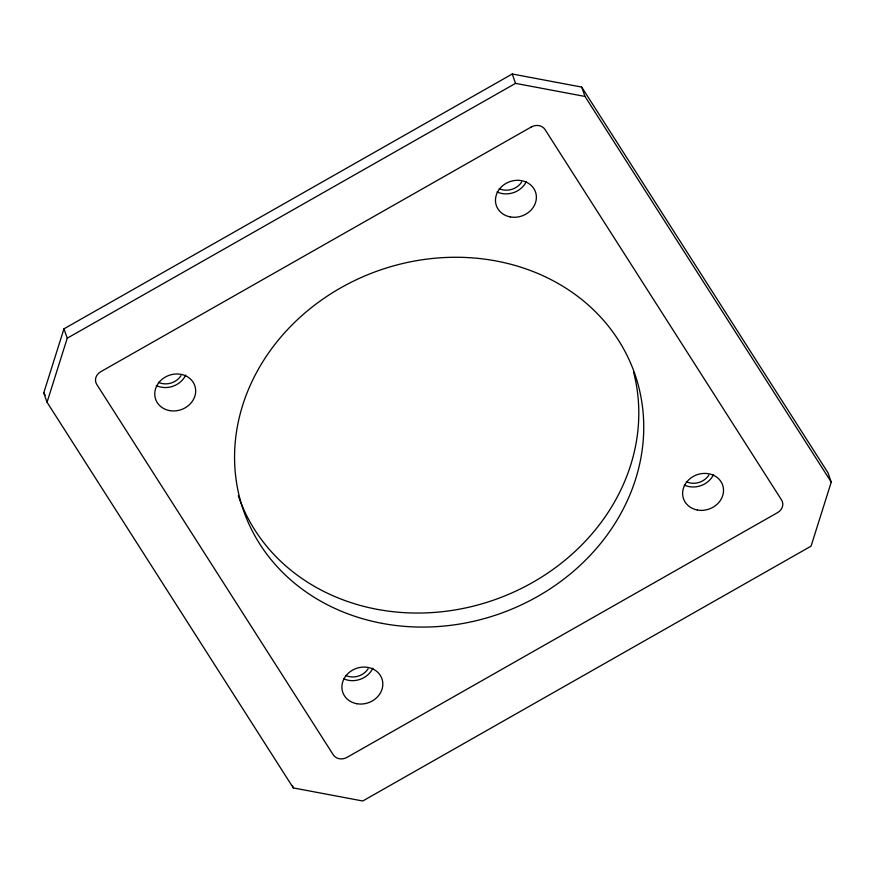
<?xml version="1.0" encoding="UTF-8"?>
<svg xmlns="http://www.w3.org/2000/svg" width="875" height="875" viewBox="0 0 875 875"><rect width="100%" height="100%" fill="white"/><g stroke="black" fill="none" stroke-linecap="round" stroke-linejoin="round"><path stroke-width="1.31" d="M43.75 392.886L63.952 328.836L512.247 74.003L581.7 87.084L827.958 472.752L831.25 482.114L811.048 546.164L362.753 800.997L293.3 787.916L47.042 402.248L43.75 392.886L45.216 395.194M47.042 402.248L67.244 338.198L63.952 328.836M67.244 338.198L515.539 83.366L584.992 96.447L831.25 482.114M581.7 87.084L584.992 96.447M512.247 74.003L515.539 83.366M292.48 785.575L293.3 787.916M633.609 372.214A207.222 181.945 -19.4 0 1 486.631 602.416A207.222 181.945 -19.4 0 1 238.306 495.731M708.838 475.114A16.581 14.558 -19.4 0 1 686.35 481.731M180.983 375.681A16.581 14.558 -19.4 0 1 158.495 382.309M521.686 182.011A16.581 14.558 -19.4 0 1 499.198 188.628M368.134 668.784A16.581 14.558 -19.4 0 1 345.658 675.413M713.573 474.534A20.727 18.189 -19.4 0 1 684.239 485.045M372.87 668.205A20.727 18.189 -19.4 0 1 343.536 678.716M526.411 181.431A20.727 18.189 -19.4 0 1 497.077 191.942M185.708 375.102A20.727 18.189 -19.4 0 1 156.373 385.613M531.202 127.028L100.844 371.667A10.194 8.947 -19.4 0 0 96.797 384.475L333.2 754.709A10.194 8.947 -19.4 0 0 347.091 757.334L777.459 512.684A10.194 8.947 -19.4 0 0 781.495 499.877L545.092 129.642A10.194 8.947 -19.4 0 0 531.202 127.028M382.003 623.339A207.222 181.945 -19.4 0 0 637.853 383.644A207.222 181.945 -19.4 0 0 297.587 319.55A207.222 181.945 -19.4 0 0 382.003 623.339M510.202 216.902A20.727 18.189 -19.4 0 0 535.795 192.938A20.727 18.189 -19.4 0 0 501.769 186.528A20.727 18.189 -19.4 0 0 510.202 216.902M697.364 510.005A20.727 18.189 -19.4 0 0 722.947 486.041A20.727 18.189 -19.4 0 0 688.92 479.631A20.727 18.189 -19.4 0 0 697.364 510.005M356.661 703.686A20.727 18.189 -19.4 0 0 382.244 679.711A20.727 18.189 -19.4 0 0 348.217 673.302A20.727 18.189 -19.4 0 0 356.661 703.686M169.509 410.583A20.727 18.189 -19.4 0 0 195.092 386.608A20.727 18.189 -19.4 0 0 161.066 380.198A20.727 18.189 -19.4 0 0 169.509 410.583"/></g></svg>
